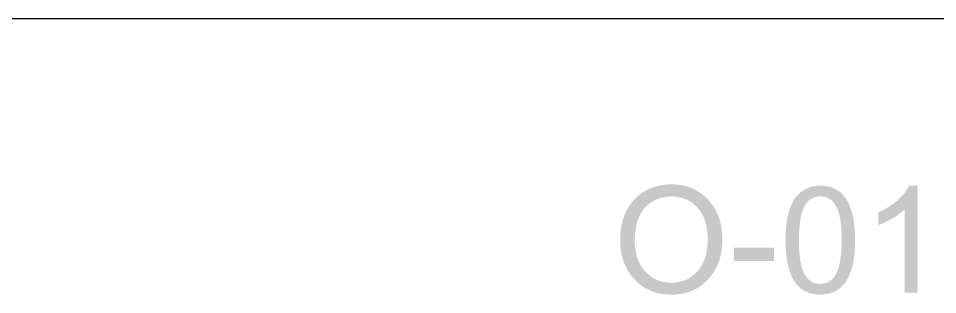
# Model space of a CAD drawing. Header units: millimetres. Extents: x -1336 to 24201, y -1370 to 16142.
# Drawn here: x 21701 to 22863, y 7930 to 8280 of the extents above; entities that cross this region are included whole.
import ezdxf

# ---------------------------------------------------------------- set-up
doc = ezdxf.new("R2010")
doc.units = ezdxf.units.MM
doc.layers.add('A-ANNO-TEXT', color=7, linetype='Continuous', lineweight=13)

msp = doc.modelspace()

# ---------------------------------------------------------------- hatches: boundary and pattern name
at = {"layer": 'A-ANNO-TEXT'}
h = msp.add_hatch(color=7, dxfattribs=at)
h.paths.add_polyline_path([(22526.6, 8069.8), (22528.4, 8069.8), (22530.1, 8069.7), (22531.8, 8069.6), (22533.5, 8069.5), (22535.2, 8069.3), (22536.9, 8069.1), (22538.5, 8068.9), (22540.1, 8068.6), (22541.7, 8068.3), (22543.3, 8067.9), (22544.9, 8067.5), (22546.4, 8067.1), (22547.9, 8066.6), (22549.4, 8066.1), (22550.9, 8065.6), (22552.4, 8065), (22553.8, 8064.4), (22555.2, 8063.7), (22556.6, 8063), (22558, 8062.3), (22559.4, 8061.5), (22560.7, 8060.7), (22562, 8059.9), (22563.3, 8059), (22564.6, 8058.1), (22565.9, 8057.1), (22567.1, 8056.1), (22568.3, 8055.1), (22569.5, 8054), (22570.7, 8052.9), (22571.9, 8051.7), (22573, 8050.6), (22574.1, 8049.3), (22575.2, 8048.1), (22576.2, 8046.8), (22577.2, 8045.6), (22578.2, 8044.2), (22579.1, 8042.9), (22580, 8041.5), (22580.9, 8040.2), (22581.7, 8038.8), (22582.5, 8037.3), (22583.3, 8035.9), (22584, 8034.4), (22584.7, 8032.9), (22585.4, 8031.4), (22586, 8029.8), (22586.6, 8028.2), (22587.1, 8026.7), (22587.6, 8025), (22588.1, 8023.4), (22588.5, 8021.7), (22588.9, 8020), (22589.3, 8018.3), (22589.6, 8016.6), (22589.9, 8014.8), (22590.2, 8013), (22590.4, 8011.2), (22590.6, 8009.4), (22590.8, 8007.5), (22590.9, 8005.6), (22591, 8003.7), (22591, 8001.8), (22591.1, 7999.8), (22591, 7997.9), (22591, 7995.9), (22590.9, 7994), (22590.8, 7992.2), (22590.6, 7990.3), (22590.4, 7988.5), (22590.2, 7986.7), (22589.9, 7984.9), (22589.6, 7983.1), (22589.3, 7981.4), (22588.9, 7979.7), (22588.5, 7978), (22588.1, 7976.3), (22587.6, 7974.7), (22587.1, 7973.1), (22586.5, 7971.5), (22585.9, 7969.9), (22585.3, 7968.4), (22584.7, 7966.9), (22584, 7965.4), (22583.3, 7963.9), (22582.5, 7962.4), (22581.7, 7961), (22580.9, 7959.6), (22580, 7958.3), (22579.1, 7956.9), (22578.1, 7955.6), (22577.2, 7954.3), (22576.2, 7953), (22575.1, 7951.7), (22574, 7950.5), (22572.9, 7949.3), (22571.8, 7948.1), (22570.6, 7947), (22569.4, 7945.9), (22568.2, 7944.8), (22567, 7943.8), (22565.8, 7942.8), (22564.5, 7941.9), (22563.2, 7940.9), (22561.9, 7940.1), (22560.6, 7939.2), (22559.3, 7938.4), (22557.9, 7937.7), (22556.5, 7936.9), (22555.1, 7936.2), (22553.7, 7935.6), (22552.3, 7935), (22550.8, 7934.4), (22549.3, 7933.9), (22547.8, 7933.4), (22546.3, 7932.9), (22544.8, 7932.5), (22543.2, 7932.1), (22541.7, 7931.7), (22540.1, 7931.4), (22538.5, 7931.1), (22536.8, 7930.9), (22535.2, 7930.7), (22533.5, 7930.5), (22531.8, 7930.4), (22530.1, 7930.3), (22528.4, 7930.2), (22526.6, 7930.2), (22524.8, 7930.2), (22523, 7930.3), (22521.2, 7930.4), (22519.5, 7930.5), (22517.8, 7930.7), (22516.1, 7930.9), (22514.4, 7931.1), (22512.7, 7931.4), (22511.1, 7931.8), (22509.5, 7932.1), (22507.9, 7932.5), (22506.3, 7933), (22504.8, 7933.5), (22503.2, 7934), (22501.7, 7934.5), (22500.3, 7935.1), (22498.8, 7935.8), (22497.4, 7936.5), (22496, 7937.2), (22494.6, 7937.9), (22493.2, 7938.7), (22491.9, 7939.6), (22490.5, 7940.4), (22489.2, 7941.3), (22488, 7942.3), (22486.7, 7943.3), (22485.5, 7944.3), (22484.3, 7945.4), (22483.1, 7946.5), (22481.9, 7947.6), (22480.8, 7948.8), (22479.6, 7950), (22477.5, 7952.5), (22475.5, 7955.1), (22473.6, 7957.7), (22471.9, 7960.4), (22470.3, 7963.2), (22468.8, 7966.1), (22467.5, 7969), (22466.3, 7972), (22465.3, 7975), (22464.4, 7978.2), (22463.6, 7981.4), (22463, 7984.6), (22462.5, 7987.9), (22462.1, 7991.3), (22461.9, 7994.8), (22461.9, 7998.3), (22461.9, 8000.4), (22461.9, 8002.4), (22462, 8004.5), (22462.1, 8006.4), (22462.3, 8008.4), (22462.5, 8010.3), (22462.7, 8012.2), (22463, 8014.1), (22463.3, 8015.9), (22463.6, 8017.7), (22464, 8019.5), (22464.4, 8021.3), (22464.8, 8023), (22465.3, 8024.7), (22465.8, 8026.4), (22466.4, 8028.1), (22466.9, 8029.7), (22467.6, 8031.3), (22468.2, 8032.8), (22468.9, 8034.4), (22469.6, 8035.9), (22470.4, 8037.4), (22471.2, 8038.8), (22472, 8040.3), (22472.9, 8041.7), (22473.8, 8043), (22474.7, 8044.4), (22475.6, 8045.7), (22476.7, 8047), (22477.7, 8048.3), (22478.8, 8049.5), (22479.9, 8050.7), (22481, 8051.9), (22482.2, 8053), (22483.3, 8054.1), (22484.5, 8055.2), (22485.8, 8056.2), (22487, 8057.2), (22488.3, 8058.1), (22489.5, 8059.1), (22490.8, 8059.9), (22492.2, 8060.8), (22493.5, 8061.6), (22494.9, 8062.3), (22496.3, 8063.1), (22497.7, 8063.8), (22499.1, 8064.4), (22500.6, 8065), (22502, 8065.6), (22503.5, 8066.1), (22505, 8066.6), (22506.6, 8067.1), (22508.1, 8067.5), (22509.7, 8067.9), (22511.3, 8068.3), (22512.9, 8068.6), (22514.5, 8068.9), (22516.2, 8069.1), (22517.9, 8069.3), (22519.6, 8069.5), (22521.3, 8069.6), (22523.1, 8069.7), (22524.8, 8069.8), (22526.6, 8069.8)])
h.paths.add_polyline_path([(22526.4, 7945.5), (22529, 7945.5), (22531.4, 7945.7), (22533.8, 7946), (22536.2, 7946.4), (22538.5, 7946.9), (22540.7, 7947.5), (22542.9, 7948.2), (22545, 7949.1), (22547.1, 7950), (22549, 7951.1), (22551, 7952.3), (22552.8, 7953.6), (22554.7, 7955), (22556.4, 7956.5), (22558.1, 7958.1), (22559.7, 7959.8), (22561.3, 7961.7), (22562.7, 7963.6), (22564, 7965.6), (22565.3, 7967.7), (22566.4, 7969.9), (22567.5, 7972.2), (22568.4, 7974.6), (22569.3, 7977), (22570.1, 7979.6), (22570.7, 7982.2), (22571.3, 7984.9), (22571.7, 7987.7), (22572.1, 7990.6), (22572.3, 7993.6), (22572.5, 7996.7), (22572.6, 7999.8), (22572.5, 8003.1), (22572.4, 8006.2), (22572.1, 8009.3), (22571.7, 8012.2), (22571.3, 8015.1), (22570.7, 8017.9), (22570.1, 8020.5), (22569.3, 8023.1), (22568.4, 8025.6), (22567.5, 8028), (22566.4, 8030.3), (22565.2, 8032.5), (22564, 8034.6), (22562.6, 8036.6), (22561.1, 8038.5), (22559.5, 8040.3), (22557.9, 8042.1), (22556.2, 8043.7), (22554.4, 8045.2), (22552.6, 8046.5), (22550.7, 8047.8), (22548.8, 8049), (22546.8, 8050), (22544.8, 8051), (22542.8, 8051.8), (22540.6, 8052.5), (22538.5, 8053.1), (22536.2, 8053.6), (22533.9, 8054), (22531.6, 8054.3), (22529.2, 8054.5), (22526.8, 8054.5), (22524.3, 8054.5), (22521.8, 8054.3), (22519.4, 8054), (22517.1, 8053.6), (22514.8, 8053.2), (22512.6, 8052.6), (22510.4, 8051.9), (22508.3, 8051), (22506.3, 8050.1), (22504.3, 8049.1), (22502.3, 8047.9), (22500.4, 8046.7), (22498.6, 8045.3), (22496.8, 8043.9), (22495.1, 8042.3), (22493.5, 8040.6), (22491.9, 8038.8), (22490.4, 8036.9), (22489, 8034.9), (22487.7, 8032.7), (22486.6, 8030.5), (22485.5, 8028.1), (22484.5, 8025.6), (22483.6, 8023), (22482.9, 8020.3), (22482.2, 8017.4), (22481.7, 8014.5), (22481.2, 8011.4), (22480.8, 8008.2), (22480.6, 8004.9), (22480.4, 8001.5), (22480.4, 7998), (22480.4, 7995.1), (22480.6, 7992.2), (22480.8, 7989.5), (22481.2, 7986.8), (22481.6, 7984.2), (22482.2, 7981.6), (22482.8, 7979.1), (22483.6, 7976.7), (22484.4, 7974.4), (22485.4, 7972.1), (22486.4, 7969.9), (22487.6, 7967.8), (22488.8, 7965.7), (22490.2, 7963.8), (22491.6, 7961.8), (22493.2, 7960), (22494.8, 7958.2), (22496.5, 7956.6), (22498.2, 7955.1), (22500.1, 7953.6), (22501.9, 7952.3), (22503.9, 7951.1), (22505.8, 7950.1), (22507.9, 7949.1), (22510, 7948.3), (22512.2, 7947.5), (22514.4, 7946.9), (22516.7, 7946.4), (22519, 7946), (22521.4, 7945.7), (22523.9, 7945.5), (22526.4, 7945.5)])
h.paths.add_polyline_path([(22656.4, 7973), (22605.8, 7973), (22605.8, 7989.7), (22656.4, 7989.7), (22656.4, 7973)])
h.paths.add_polyline_path([(22714.9, 8068.1), (22717.6, 8068.1), (22720.3, 8067.9), (22722.8, 8067.5), (22725.2, 8067.1), (22727.6, 8066.5), (22729.9, 8065.7), (22732.1, 8064.8), (22734.2, 8063.8), (22736.2, 8062.7), (22738.1, 8061.4), (22740, 8060), (22741.7, 8058.4), (22743.4, 8056.7), (22745, 8054.9), (22746.5, 8053), (22747.9, 8050.9), (22749.3, 8048.7), (22750.5, 8046.3), (22751.7, 8043.8), (22752.7, 8041.2), (22753.7, 8038.4), (22754.6, 8035.5), (22755.5, 8032.5), (22756.2, 8029.3), (22756.8, 8026), (22757.4, 8022.6), (22757.9, 8019), (22758.3, 8015.3), (22758.6, 8011.4), (22758.8, 8007.4), (22758.9, 8003.3), (22758.9, 7999.1), (22758.9, 7996.9), (22758.9, 7994.8), (22758.8, 7992.7), (22758.8, 7990.6), (22758.7, 7988.6), (22758.5, 7986.6), (22758.4, 7984.7), (22758.2, 7982.7), (22758, 7980.9), (22757.8, 7979), (22757.6, 7977.2), (22757.3, 7975.4), (22757.1, 7973.7), (22756.8, 7972), (22756.4, 7970.3), (22756.1, 7968.7), (22755.7, 7967.1), (22755.3, 7965.5), (22754.9, 7963.9), (22754.5, 7962.4), (22754, 7961), (22753.6, 7959.6), (22753.1, 7958.2), (22752.5, 7956.8), (22752, 7955.5), (22751.4, 7954.2), (22750.8, 7952.9), (22750.2, 7951.7), (22749.6, 7950.5), (22748.9, 7949.4), (22748.3, 7948.3), (22747.6, 7947.2), (22746.1, 7945.1), (22744.6, 7943.2), (22743, 7941.4), (22741.3, 7939.8), (22739.5, 7938.2), (22737.6, 7936.8), (22735.7, 7935.6), (22733.7, 7934.4), (22731.6, 7933.4), (22729.5, 7932.6), (22727.2, 7931.9), (22724.9, 7931.3), (22722.6, 7930.8), (22720.1, 7930.5), (22717.5, 7930.3), (22714.9, 7930.2), (22712.2, 7930.3), (22709.6, 7930.5), (22707.1, 7930.8), (22704.6, 7931.3), (22702.3, 7931.9), (22700, 7932.6), (22697.8, 7933.5), (22695.7, 7934.5), (22693.7, 7935.6), (22691.8, 7936.9), (22689.9, 7938.3), (22688.2, 7939.9), (22686.5, 7941.6), (22684.9, 7943.4), (22683.4, 7945.3), (22682, 7947.4), (22680.6, 7949.6), (22679.4, 7952), (22678.2, 7954.5), (22677.2, 7957.1), (22676.2, 7959.9), (22675.3, 7962.8), (22674.5, 7965.8), (22673.7, 7968.9), (22673.1, 7972.2), (22672.5, 7975.7), (22672.1, 7979.2), (22671.7, 7982.9), (22671.4, 7986.8), (22671.2, 7990.7), (22671, 7994.8), (22671, 7999.1), (22671, 8001.2), (22671, 8003.4), (22671.1, 8005.5), (22671.2, 8007.5), (22671.3, 8009.6), (22671.4, 8011.5), (22671.5, 8013.5), (22671.7, 8015.4), (22671.9, 8017.3), (22672.1, 8019.2), (22672.3, 8021), (22672.6, 8022.7), (22672.9, 8024.5), (22673.2, 8026.2), (22673.5, 8027.9), (22673.8, 8029.5), (22674.2, 8031.1), (22674.6, 8032.7), (22675, 8034.2), (22675.4, 8035.7), (22675.9, 8037.2), (22676.4, 8038.6), (22676.9, 8040), (22677.4, 8041.4), (22677.9, 8042.7), (22678.5, 8044), (22679.1, 8045.3), (22679.7, 8046.5), (22680.3, 8047.7), (22681, 8048.9), (22681.7, 8050), (22682.4, 8051.1), (22683.8, 8053.1), (22685.4, 8055.1), (22687, 8056.9), (22688.7, 8058.5), (22690.4, 8060.1), (22692.3, 8061.5), (22694.2, 8062.7), (22696.2, 8063.9), (22698.3, 8064.9), (22700.4, 8065.7), (22702.6, 8066.5), (22704.9, 8067.1), (22707.3, 8067.5), (22709.8, 8067.9), (22712.3, 8068.1), (22714.9, 8068.1)])
h.paths.add_polyline_path([(22714.9, 7943.8), (22716.6, 7943.9), (22718.2, 7944), (22719.7, 7944.3), (22721.2, 7944.6), (22722.6, 7945.1), (22724, 7945.6), (22725.4, 7946.3), (22726.6, 7947.1), (22727.9, 7947.9), (22729.1, 7948.9), (22730.2, 7949.9), (22731.3, 7951.1), (22732.3, 7952.4), (22733.3, 7953.7), (22734.2, 7955.2), (22735.1, 7956.8), (22735.9, 7958.4), (22736.7, 7960.3), (22737.4, 7962.2), (22738.1, 7964.3), (22738.7, 7966.5), (22739.2, 7968.8), (22739.7, 7971.2), (22740.2, 7973.8), (22740.6, 7976.5), (22740.9, 7979.4), (22741.2, 7982.3), (22741.5, 7985.4), (22741.7, 7988.6), (22741.8, 7992), (22741.9, 7995.5), (22741.9, 7999.1), (22741.9, 8001.6), (22741.9, 8004.1), (22741.8, 8006.4), (22741.7, 8008.8), (22741.6, 8011), (22741.5, 8013.2), (22741.3, 8015.3), (22741.2, 8017.3), (22741, 8019.3), (22740.7, 8021.2), (22740.5, 8023.1), (22740.2, 8024.8), (22739.9, 8026.6), (22739.6, 8028.2), (22739.3, 8029.8), (22738.9, 8031.3), (22738.5, 8032.7), (22738.1, 8034.1), (22737.7, 8035.5), (22737.2, 8036.8), (22736.7, 8038), (22736.2, 8039.2), (22735.7, 8040.4), (22735.2, 8041.5), (22734.6, 8042.6), (22734, 8043.6), (22733.4, 8044.6), (22732.7, 8045.5), (22732, 8046.4), (22731.3, 8047.2), (22730.6, 8048), (22729.9, 8048.8), (22729.1, 8049.5), (22728.3, 8050.1), (22727.5, 8050.7), (22726.7, 8051.3), (22725.8, 8051.8), (22724.9, 8052.3), (22724, 8052.7), (22723.1, 8053.1), (22722.1, 8053.4), (22721.1, 8053.7), (22720.1, 8054), (22719.1, 8054.2), (22718, 8054.3), (22717, 8054.4), (22715.9, 8054.5), (22714.7, 8054.5), (22713.1, 8054.5), (22711.5, 8054.3), (22710, 8054.1), (22708.5, 8053.7), (22707, 8053.2), (22705.7, 8052.7), (22704.3, 8052), (22703, 8051.2), (22701.8, 8050.3), (22700.6, 8049.4), (22699.5, 8048.3), (22698.4, 8047.1), (22697.4, 8045.8), (22696.4, 8044.4), (22695.5, 8042.9), (22694.7, 8041.3), (22693.8, 8039.6), (22693.1, 8037.8), (22692.4, 8035.8), (22691.7, 8033.8), (22691.1, 8031.6), (22690.6, 8029.2), (22690.1, 8026.8), (22689.6, 8024.2), (22689.2, 8021.5), (22688.9, 8018.7), (22688.6, 8015.7), (22688.4, 8012.6), (22688.2, 8009.4), (22688, 8006.1), (22688, 8002.7), (22687.9, 7999.1), (22688, 7996.6), (22688, 7994.2), (22688, 7991.8), (22688.1, 7989.5), (22688.2, 7987.3), (22688.4, 7985.1), (22688.5, 7983), (22688.7, 7981), (22688.9, 7979), (22689.1, 7977.1), (22689.4, 7975.3), (22689.6, 7973.5), (22689.9, 7971.8), (22690.3, 7970.2), (22690.6, 7968.6), (22691, 7967.1), (22691.4, 7965.7), (22691.8, 7964.3), (22692.2, 7962.9), (22692.7, 7961.6), (22693.2, 7960.3), (22693.7, 7959.1), (22694.2, 7958), (22694.8, 7956.8), (22695.3, 7955.8), (22695.9, 7954.7), (22696.6, 7953.8), (22697.2, 7952.8), (22697.9, 7952), (22698.6, 7951.1), (22699.3, 7950.3), (22700, 7949.6), (22700.8, 7948.9), (22701.5, 7948.2), (22702.4, 7947.6), (22703.2, 7947.1), (22704, 7946.5), (22704.9, 7946.1), (22705.8, 7945.6), (22706.7, 7945.3), (22707.7, 7944.9), (22708.6, 7944.6), (22709.6, 7944.4), (22710.6, 7944.2), (22711.7, 7944), (22712.7, 7943.9), (22713.8, 7943.8), (22714.9, 7943.8)])
h.paths.add_polyline_path([(22838.1, 7932.5), (22821.6, 7932.5), (22821.6, 8038.1), (22820, 8036.7), (22818.3, 8035.2), (22816.6, 8033.8), (22814.8, 8032.5), (22813, 8031.1), (22811.1, 8029.8), (22809.1, 8028.5), (22807, 8027.2), (22804.9, 8026), (22802.7, 8024.8), (22800.5, 8023.6), (22798.2, 8022.5), (22795.8, 8021.3), (22793.4, 8020.2), (22790.9, 8019.2), (22788.3, 8018.1), (22788.3, 8034.2), (22791.8, 8035.9), (22795.2, 8037.7), (22798.4, 8039.5), (22801.5, 8041.4), (22804.4, 8043.4), (22807.2, 8045.4), (22809.9, 8047.4), (22812.4, 8049.5), (22814.8, 8051.7), (22817, 8053.9), (22819.1, 8056.1), (22821, 8058.4), (22822.8, 8060.8), (22824.5, 8063.2), (22826, 8065.6), (22827.4, 8068.1), (22838.1, 8068.1), (22838.1, 7932.5)])

# ---------------------------------------------------------------- linework, layer by layer
at = {"color": 7}
msp.add_line((15060, 8280), (23640, 8280), dxfattribs=at)

doc.saveas('drawing.dxf')
